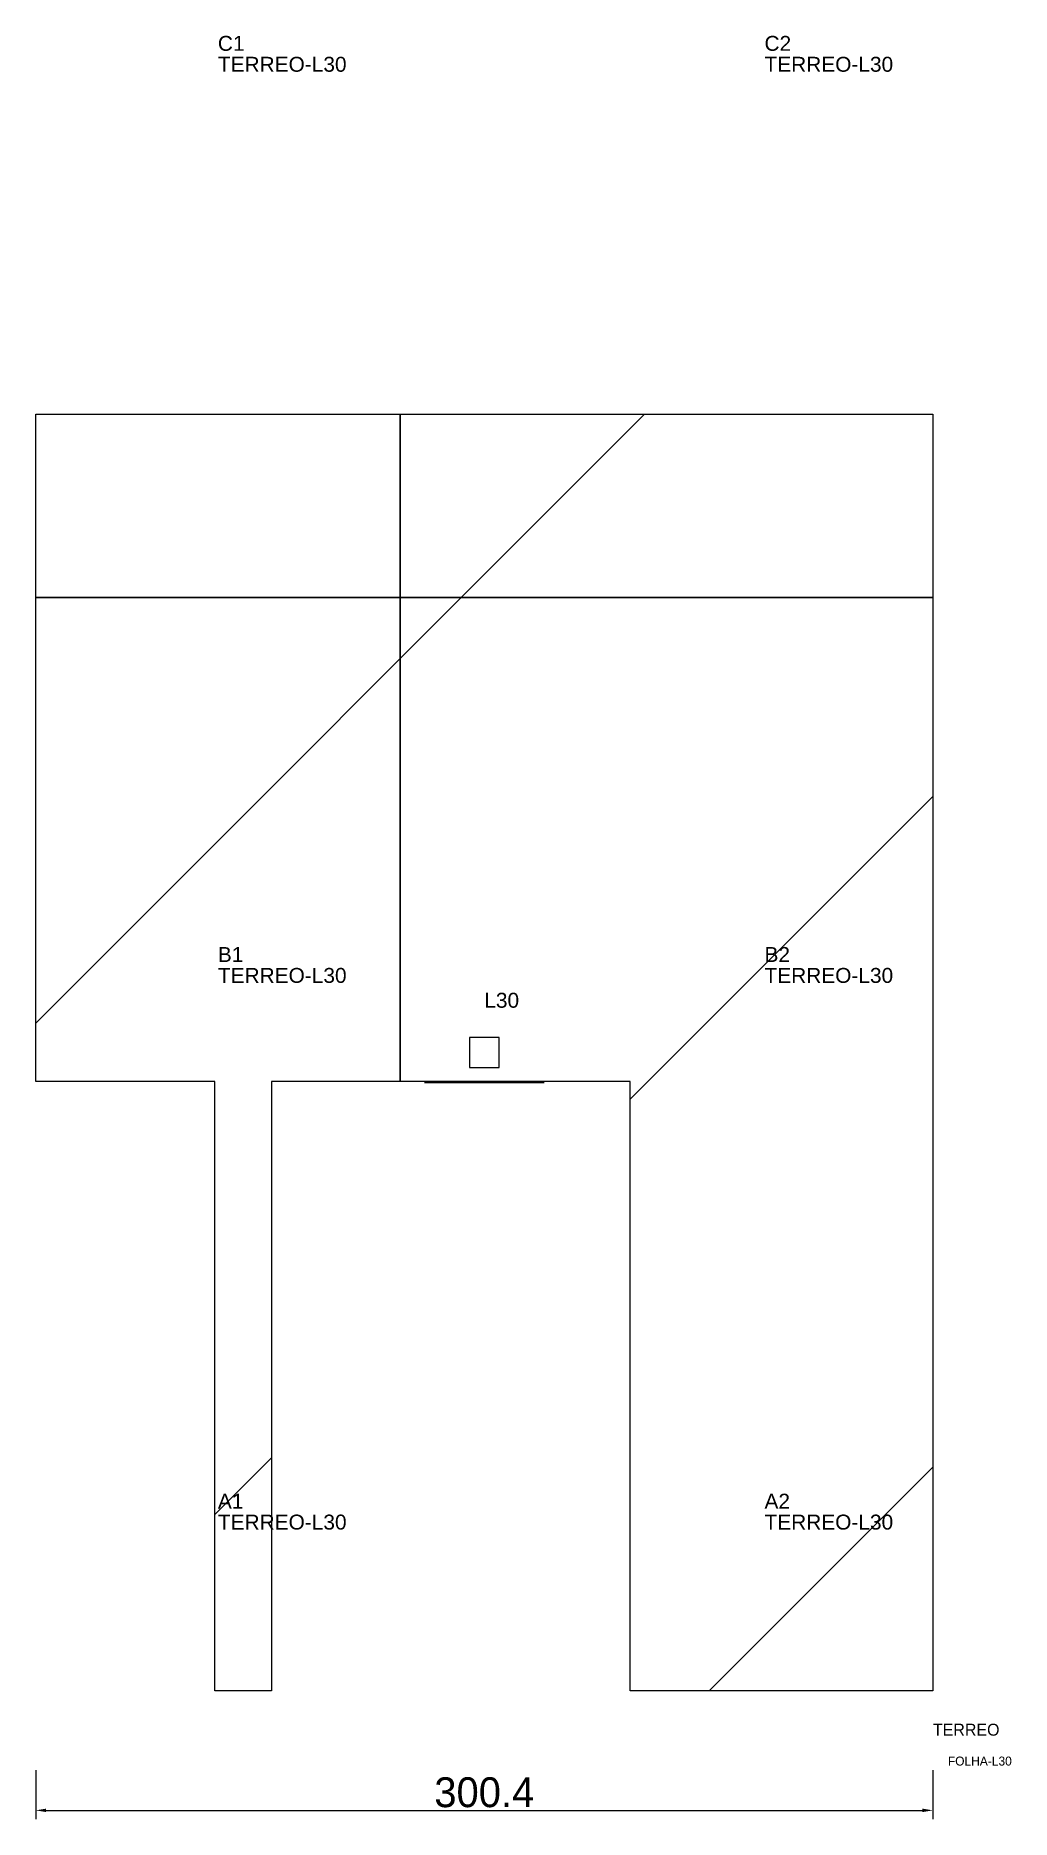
# Model space of a CAD drawing. Header units: metres. Extents: x 222 to 549, y -269 to 328.
import ezdxf

# ---------------------------------------------------------------- set-up
doc = ezdxf.new("R2010")
doc.units = ezdxf.units.M
for name, color, linetype in [('3', 3, 'CONTINUOUS'), ('AUX00', 7, 'CONTINUOUS'), ('COTA', 241, 'CONTINUOUS'), ('FOLHA', 255, 'CONTINUOUS'), ('Hachura', 251, 'CONTINUOUS'), ('NOMENCLATURA', 7, 'CONTINUOUS'), ('Nível', 160, 'CONTINUOUS'), ('Painéis', 200, 'CONTINUOUS'), ('Pilares', 5, 'CONTINUOUS'), ('SARR_2.2x7', 40, 'CONTINUOUS')]:
    doc.layers.add(name, color=color, linetype=linetype)
doc.styles.add('ARIAL', font='Arial.ttf')
doc.styles.add('STR_STANDARD', font='arial.ttf')
doc.dimstyles.new('EZ DXF', dxfattribs={"dimtxt": 10, "dimasz": 3.5, "dimexe": 3, "dimexo": 1.5, "dimgap": 1, "dimtad": 1, "dimdec": 1, "dimdsep": 46, "dimcen": 2.5, "dimazin": 3, "dimtfac": 1, "dimtmove": 0, "dimatfit": 3})

msp = doc.modelspace()

# ---------------------------------------------------------------- hatches: boundary and pattern name
at = {"layer": 'Hachura'}
h = msp.add_hatch(dxfattribs=at)
h.set_pattern_fill('ANSI31', scale=50)
h.paths.add_polyline_path([(522.59, -225.86), (421.2, -225.86), (421.2, -21.9), (301.2, -21.9), (301.2, -225.86), (282.2, -225.86), (282.2, -21.9), (222.2, -21.9), (222.2, 201.5), (522.59, 201.5)])
h = msp.add_hatch(dxfattribs=at)
h.set_pattern_fill('ANSI31', scale=50)
h.paths.add_polyline_path([(522.59, -225.86), (421.2, -225.86), (421.2, -21.9), (301.2, -21.9), (301.2, -225.86), (282.2, -225.86), (282.2, -21.9), (222.2, -21.9), (222.2, 201.5), (522.59, 201.5)])

# ---------------------------------------------------------------- linework, layer by layer
at = {"layer": '3'}
for points in [[(344.2, -21.9), (344.2, 201.5)], [(344.2, -21.9), (344.2, 201.5)], [(222.2, 140.14), (522.59, 140.14)], [(222.2, 140.14), (522.59, 140.14)]]:
    msp.add_lwpolyline(points, close=True, dxfattribs=at)
at = {"layer": 'Painéis', "color": 200}
for p, q in [((222.2, -21.9), (222.2, 201.5)), ((222.2, 201.5), (522.59, 201.5)), ((222.2, -21.9), (222.2, 201.5)), ((222.2, 201.5), (522.59, 201.5)), ((522.59, 201.5), (522.59, -225.86)), ((522.59, 201.5), (522.59, -225.86)), ((282.2, -21.9), (222.2, -21.9)), ((282.2, -21.9), (222.2, -21.9)), ((282.2, -225.86), (282.2, -21.9)), ((282.2, -225.86), (282.2, -21.9)), ((421.2, -21.9), (301.2, -21.9)), ((301.2, -21.9), (301.2, -225.86)), ((421.2, -21.9), (301.2, -21.9)), ((301.2, -21.9), (301.2, -225.86)), ((421.2, -225.86), (421.2, -21.9)), ((421.2, -225.86), (421.2, -21.9)), ((301.2, -225.86), (282.2, -225.86)), ((301.2, -225.86), (282.2, -225.86)), ((522.59, -225.86), (421.2, -225.86)), ((522.59, -225.86), (421.2, -225.86))]:
    msp.add_line(p, q, dxfattribs=at)
at = {"layer": 'Pilares'}
msp.add_lwpolyline([(367.395, -17.18), (377.395, -17.18), (377.395, -7.18), (367.395, -7.18)], close=True, dxfattribs=at)
msp.add_lwpolyline([(367.395, -17.18), (377.395, -17.18), (377.395, -7.18), (367.395, -7.18)], close=True, dxfattribs=at)
at = {"layer": 'SARR_2.2x7'}
msp.add_line((352.395, -22.18), (392.395, -22.18), dxfattribs=at)
msp.add_line((352.395, -22.18), (392.395, -22.18), dxfattribs=at)

# ---------------------------------------------------------------- texts
at = {"layer": '3', "style": 'STR_STANDARD'}
for s, p in [('C1', (283.2, 323.14)), ('C1', (283.2, 323.14)), ('C2', (466.2, 323.14)), ('C2', (466.2, 323.14)), ('B1', (283.2, 18.14)), ('B1', (283.2, 18.14)), ('B2', (466.2, 18.14)), ('B2', (466.2, 18.14)), ('A1', (283.2, -164.86)), ('A1', (283.2, -164.86)), ('A2', (466.2, -164.86)), ('A2', (466.2, -164.86))]:
    msp.add_text(s, height=5, dxfattribs=at).set_placement(p)
at = {"layer": 'AUX00', "style": 'STR_STANDARD'}
for p in [(283.2, 316.14), (283.2, 316.14), (466.2, 316.14), (466.2, 316.14), (283.2, 11.14), (283.2, 11.14), (466.2, 11.14), (466.2, 11.14), (283.2, -171.86), (283.2, -171.86), (466.2, -171.86), (466.2, -171.86)]:
    msp.add_text('TERREO-L30', height=5, dxfattribs=at).set_placement(p)
at = {"layer": 'FOLHA'}
msp.add_text('FOLHA-L30', height=3, dxfattribs=at).set_placement((527.59, -250.86))
msp.add_text('FOLHA-L30', height=3, dxfattribs=at).set_placement((527.59, -250.86))
at = {"layer": 'NOMENCLATURA', "insert": (372.395, 7.82), "char_height": 5, "attachment_point": 1, "style": 'ARIAL'}
msp.add_mtext('L30', dxfattribs=at)
msp.add_mtext('L30', dxfattribs=at)
at = {"layer": 'Nível'}
msp.add_text('TERREO', height=4, dxfattribs=at).set_placement((522.59, -240.86))
msp.add_text('TERREO', height=4, dxfattribs=at).set_placement((522.59, -240.86))

# ---------------------------------------------------------------- dimensions: what is measured, and where the dimension line sits
at = {"layer": 'COTA'}
msp.add_linear_dim(base=(222.2, -265.86), p1=(222.2, -250.86), p2=(522.59, -250.86), dimstyle='EZ DXF', dxfattribs=at).render()
msp.add_linear_dim(base=(222.2, -265.86), p1=(222.2, -250.86), p2=(522.59, -250.86), dimstyle='EZ DXF', dxfattribs=at).render()

doc.saveas('drawing.dxf')
